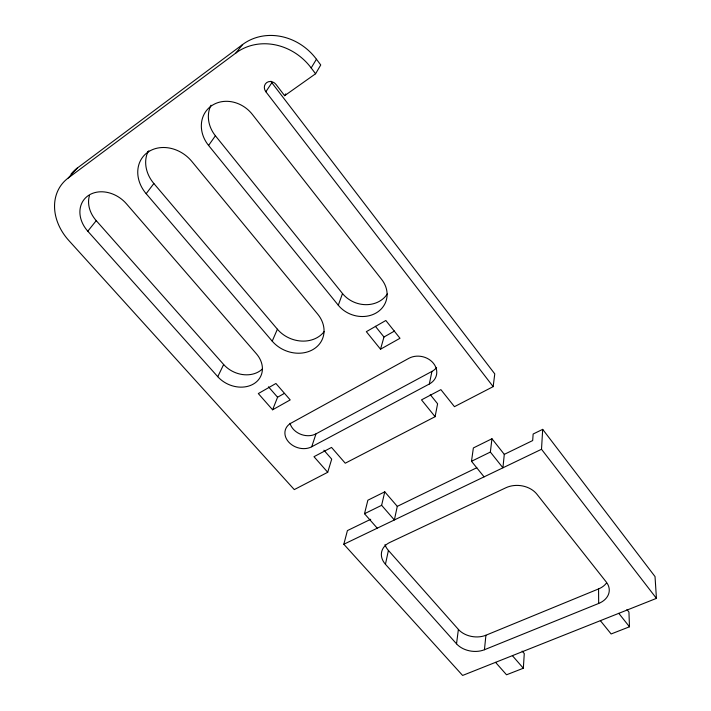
<?xml version="1.0" encoding="UTF-8"?>
<svg xmlns="http://www.w3.org/2000/svg" width="711" height="711" viewBox="0 0 711 711"><rect width="100%" height="100%" fill="white"/><g stroke="black" fill="none" stroke-linecap="round" stroke-linejoin="round"><path stroke-width="1.07" d="M370.707 519.279L347.412 530.593L343.822 544.244L462.612 675.45L656.44 598.369L541.506 449.272L542.689 429.355L533.143 434.021L532.681 440.562L504.295 454.365L502.917 467.811L490.368 452.054L491.95 438.749L473.366 447.948L471.5 461.288L484.084 476.859M495.558 662.35L506.534 674.792L523.34 668.233L524.274 653.569L522.123 651.072M484.44 649.738L598.671 603.461A21.588 15.784 3.4 0 0 606.27 582.025L536.947 494.252A22.37 17.348 5.9 0 0 505.841 487.782L389.832 542.449A21.134 15.758 11.7 0 0 385.442 564.276L456.524 643.828A20.361 14.46 8.5 0 0 484.44 649.738L485.924 635.234L598.564 588.93A21.277 15.695 3.2 0 0 606.243 583.349M493.167 386.633L265.852 91.746A6.959 6.239 44.5 0 1 266.705 82.583A6.959 6.239 44.5 0 1 276.037 84.458L284.622 95.692L315.586 73.766L320.75 64.959L316.439 59.235A54.107 48.65 44.5 0 0 242.611 44.526L77.232 168.116L68.22 178.017A51.281 41.185 37.2 0 0 68.843 240.531L294.283 489.595L327.718 472.282L313.978 456.693L331.53 447.423L345.253 463.208L435.105 416.69L421.507 399.875L440.891 389.637L454.453 406.674L493.167 386.633L494.767 373.888L271.86 82.734A6.834 6.159 45.6 0 1 270.962 81.214M456.524 643.828L458.391 629.413L388.41 550.43A20.823 15.669 11.7 0 1 385.007 544.582M435.105 416.69L437.594 403.777L430.244 394.623M429.32 384.011A17.757 14.851 12.6 0 0 433.497 363.365A17.757 14.851 12.6 0 0 408.807 358.353L290.968 423.178A16.86 13.296 18.7 0 0 288.55 441.904A16.86 13.296 18.7 0 0 311.711 446.775L429.32 384.011L431.941 371.4A17.473 14.718 12.5 0 0 436.598 367.525M385.442 564.276L388.41 550.43M397.289 506.356L394.365 519.963L381.629 505.317L384.767 491.834L397.289 506.356L476.805 467.722M377.257 528.184L364.503 513.715L367.863 500.215L384.767 491.834M380.527 349.208L400 338.276L385.842 320.492L366.343 331.673L380.527 349.208L383.984 337.005L394.534 331.033M327.718 472.282L331.708 459.137L323.887 450.196M311.711 446.775L315.995 433.852L431.941 371.4M338.294 305.232L208.581 145.444A30.529 26.645 40.8 0 1 211.336 105.939A30.529 26.645 40.8 0 1 252.334 114.382L381.709 279.503A27.658 23.898 19.6 0 1 376.341 312.849A27.658 23.898 19.6 0 1 338.294 305.232L342.515 293.536L215.406 135.774A29.986 26.307 41.6 0 1 211.016 105.201M272.606 409.794L290.204 399.911L275.921 383.487L258.315 393.574L272.606 409.794L277.574 397.236L284.329 393.414M272.215 341.156L146.173 193.703A32.964 27.622 38.3 0 1 147.764 152.252A32.964 27.622 38.3 0 1 191.81 161.397L317.693 314.129A29.969 24.983 22.8 0 1 313.213 349.403A29.969 24.983 22.8 0 1 272.215 341.156L277.388 329.211L153.86 183.509A32.386 27.311 38.9 0 1 147.95 151.736M217.77 376.688L87.791 231.199A28.955 23.303 37.1 0 1 88.004 195.783A28.955 23.303 37.1 0 1 126.416 203.773L256.404 353.785A26.289 21.108 24.4 0 1 253.551 383.949A26.289 21.108 24.4 0 1 217.77 376.688L223.654 364.503L96.243 220.659A28.467 23.063 37.5 0 1 89.47 195.578M315.586 73.766L311.178 67.954L316.439 59.235M284.622 95.692L285.751 93.87M265.852 91.746L271.86 82.734M208.581 145.444L215.406 135.774M146.173 193.703L153.86 183.509M68.22 178.017L235.954 52.952L242.611 44.526M87.791 231.199L96.243 220.659M147.497 152.438L148.803 150.83M364.503 513.715L381.629 505.317M471.5 461.288L490.368 452.054M343.822 544.244L541.506 449.272M626.96 609.558L628.942 612.064L629.484 626.791L611.131 633.963L600.377 620.667M268.456 386.802L277.574 397.236M512.391 655.658L523.34 668.233M375.364 326.269L383.984 337.005M618.783 613.344L629.484 626.791M491.95 438.749L504.295 454.365M542.689 429.355L655.027 576.577L656.44 598.369M598.564 588.93L598.671 603.461M485.924 635.234A20.077 14.398 8.4 0 1 458.391 629.413M235.954 52.952A55.094 49.335 43.5 0 1 311.178 67.954M71.011 174.159A50.41 40.767 37.7 0 1 77.232 168.116M315.995 433.852A16.593 13.198 18.8 0 1 290.017 423.276M324.092 331.673A29.48 24.761 23 0 1 277.388 329.211M387.291 293.954A27.196 23.65 19.8 0 1 342.515 293.536M262.457 368.893A25.872 20.939 24.6 0 1 223.654 364.503"/></g></svg>
